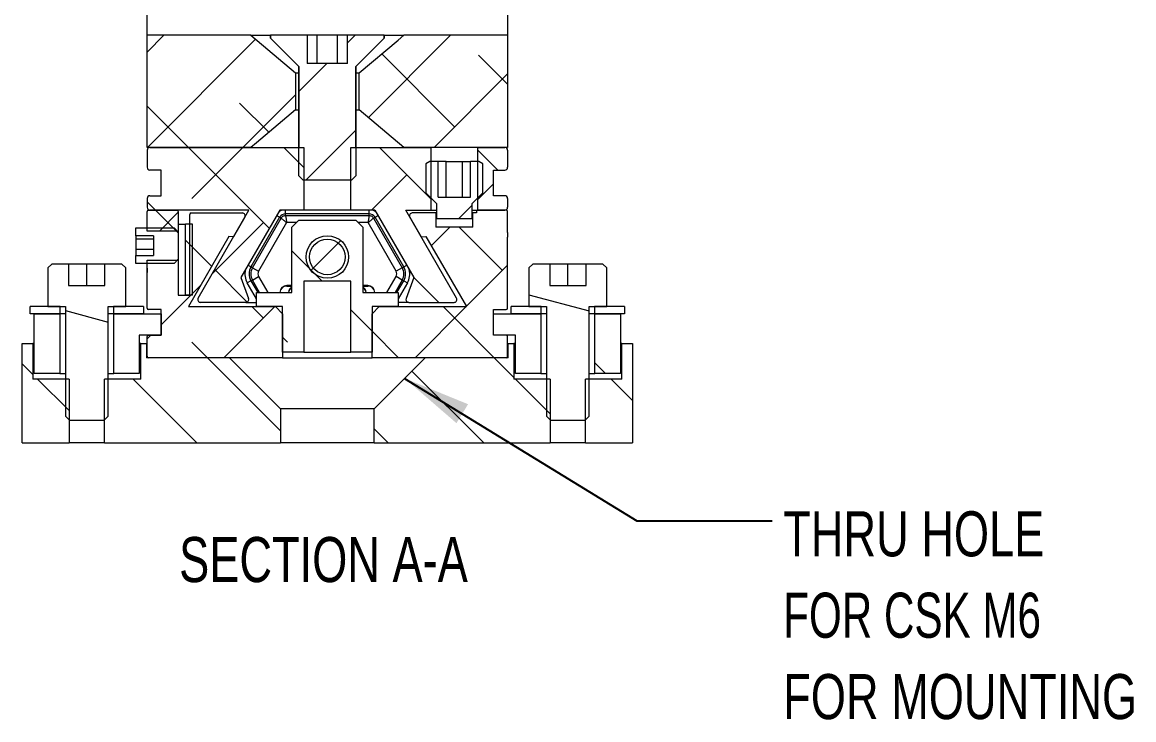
# Model space of a CAD drawing. Header units: millimetres. Extents: x 2 to 278, y 1 to 215.
# Drawn here: x 31.3 to 83.5, y 50.7 to 83.5 of the extents above; entities that cross this region are included whole.
import ezdxf

# ---------------------------------------------------------------- set-up
doc = ezdxf.new("R2010")
doc.units = ezdxf.units.MM
doc.styles.add('SLDTEXTSTYLE0', font='TXT', dxfattribs={"width": 0.75})
doc.styles.add('SLDTEXTSTYLE3', font='TXT', dxfattribs={"width": 0.7})
doc.dimstyles.new('SLDDIMSTYLE2', dxfattribs={"dimtxt": 0.18, "dimasz": 3.175, "dimexe": 0, "dimexo": 0.0625, "dimgap": 0, "dimtad": 0, "dimtih": 1, "dimtoh": 1, "dimdec": 0, "dimrnd": 1e-09, "dimzin": 0, "dimdsep": 46, "dimtxsty": 'Standard', "dimsah": 1, "dimcen": 0.09, "dimadec": 0, "dimazin": 0, "dimtfac": 3.175, "dimtdec": 0, "dimtofl": 0, "dimtmove": 0, "dimatfit": 3, "dimfxl": 1, "dimfrac": 2, "dimtolj": 1, "dimtzin": 0, "dimarcsym": 0})

# ---------------------------------------------------------------- blocks, each defined once
blk = doc.blocks.new('SW_NOTE_4')
at = {"color": 0, "linetype": 'Continuous', "lineweight": 0, "attachment_point": 1}
for s, insert, char_height, style in [('THRU HOLE', (0.521, 0.447), 2.1167, 'SLDTEXTSTYLE0'), ('FOR CSK M6', (0.521, -3.376), 2.1167, 'SLDTEXTSTYLE3'), ('FOR MOUNTING', (0.521, -7.198), 2.11667, 'SLDTEXTSTYLE0')]:
    blk.add_mtext(s, dxfattribs=dict(at, insert=insert, char_height=char_height, style=style))

msp = doc.modelspace()

# ---------------------------------------------------------------- hatches: boundary and pattern name
at = {"linetype": 'Continuous', "lineweight": 0}
h = msp.add_hatch(dxfattribs=at)
h.set_pattern_fill('ANSI38', style=0)
edge = h.paths.add_edge_path(flags=0)
edge.add_line((37.19418059, 82.8854899), (37.19418059, 77.61882324))
edge.add_line((37.19418059, 77.61882324), (42.06088584, 77.61882324))
edge.add_spline(control_points=[(42.06088584, 77.61882324), (42.14924326, 77.69296312), (42.2376007, 77.76710297), (42.32595819, 77.84124277), (42.93761488, 78.35447727), (43.54927072, 78.8677128), (44.16093986, 79.38093246)], knot_values=[0.0087090077, 0.0087090077, 0.0087090077, 0.0087090077, 0.0092280462, 0.0092280462, 0.0092280462, 0.0128211027, 0.0128211027, 0.0128211027, 0.0128211027], weights=[1, 1, 1, 1, 1, 1, 1], degree=3, periodic=0)
edge.add_line((44.16093986, 79.38093246), (44.16093986, 81.12338068))
edge.add_spline(control_points=[(44.16093986, 81.12338068), (43.46091144, 81.71073801), (42.76089951, 82.29811499), (42.06088584, 82.8854899)], knot_values=[0.0186818743, 0.0186818743, 0.0186818743, 0.0186818743, 0.0228068631, 0.0228068631, 0.0228068631, 0.0228068631], weights=[1, 1, 1, 1], degree=3, periodic=0)
edge.add_line((42.06088584, 82.8854899), (37.19418059, 82.8854899))
h = msp.add_hatch(dxfattribs=at)
h.set_pattern_fill('ANSI31', style=0)
edge = h.paths.add_edge_path(flags=0)
edge.add_line((44.52763648, 76.0854899), (46.79405804, 76.0854899))
edge.add_spline(control_points=[(46.79405804, 76.0854899), (46.86073137, 76.15215603), (46.92740409, 76.21882278), (46.99407642, 76.2854899)], knot_values=[0.0100115966, 0.0100115966, 0.0100115966, 0.0100115966, 0.0104362788, 0.0104362788, 0.0104362788, 0.0104362788], weights=[1, 1, 1, 1], degree=3, periodic=0)
edge.add_line((46.99407642, 76.2854899), (46.99407642, 81.41882324))
edge.add_spline(control_points=[(46.99407642, 81.41882324), (47.04295048, 81.46769348), (47.09182433, 81.51656393), (47.14069803, 81.56543453), (47.53629155, 81.96100296), (47.93187701, 82.35657946), (48.32746184, 82.75215657)], knot_values=[0.0182102454, 0.0182102454, 0.0182102454, 0.0182102454, 0.0185219328, 0.0185219328, 0.0185219328, 0.0210447926, 0.0210447926, 0.0210447926, 0.0210447926], weights=[1, 1, 1, 1, 1, 1, 1], degree=3, periodic=0)
edge.add_line((48.32746184, 82.75215657), (48.32746184, 82.8854899))
edge.add_line((48.32746184, 82.8854899), (46.61347521, 82.8854899))
edge.add_line((46.61347521, 82.8854899), (46.61347521, 81.55215657))
edge.add_line((46.61347521, 81.55215657), (44.70821932, 81.55215657))
edge.add_line((44.70821932, 81.55215657), (44.70821932, 82.8854899))
edge.add_line((44.70821932, 82.8854899), (42.99423268, 82.8854899))
edge.add_line((42.99423268, 82.8854899), (42.99423268, 82.75215657))
edge.add_spline(control_points=[(42.99423268, 82.75215657), (43.43869014, 82.30770779), (43.88314761, 81.863259), (44.3276181, 81.41882324)], knot_values=[0.0097491639, 0.0097491639, 0.0097491639, 0.0097491639, 0.0125776463, 0.0125776463, 0.0125776463, 0.0125776463], weights=[1, 1, 1, 1], degree=3, periodic=0)
edge.add_line((44.3276181, 81.41882324), (44.3276181, 76.2854899))
edge.add_spline(control_points=[(44.3276181, 76.2854899), (44.39429043, 76.21882278), (44.46096315, 76.15215603), (44.52763648, 76.0854899)], knot_values=[0.0048070977, 0.0048070977, 0.0048070977, 0.0048070977, 0.0052313812, 0.0052313812, 0.0052313812, 0.0052313812], weights=[1, 1, 1, 1], degree=3, periodic=0)
h = msp.add_hatch(dxfattribs=at)
h.set_pattern_fill('ANSI38', style=0)
edge = h.paths.add_edge_path(flags=0)
edge.add_line((54.12751393, 77.61882324), (54.12751393, 82.8854899))
edge.add_line((54.12751393, 82.8854899), (49.26080868, 82.8854899))
edge.add_spline(control_points=[(49.26080868, 82.8854899), (49.17245126, 82.81135002), (49.08409382, 82.73721017), (48.99573633, 82.66307037), (48.38407964, 82.14983587), (47.77242381, 81.63660035), (47.16075467, 81.12338068)], knot_values=[0.0087090077, 0.0087090077, 0.0087090077, 0.0087090077, 0.0092280462, 0.0092280462, 0.0092280462, 0.0128211027, 0.0128211027, 0.0128211027, 0.0128211027], weights=[1, 1, 1, 1, 1, 1, 1], degree=3, periodic=0)
edge.add_line((47.16075467, 81.12338068), (47.16075467, 79.38093246))
edge.add_spline(control_points=[(47.16075467, 79.38093246), (47.86078309, 78.79357513), (48.56079502, 78.20619815), (49.26080868, 77.61882324)], knot_values=[0.0186818743, 0.0186818743, 0.0186818743, 0.0186818743, 0.0228068631, 0.0228068631, 0.0228068631, 0.0228068631], weights=[1, 1, 1, 1], degree=3, periodic=0)
edge.add_line((49.26080868, 77.61882324), (54.12751393, 77.61882324))
h = msp.add_hatch(dxfattribs=at)
h.set_pattern_fill('ANSI38', angle=90, style=0)
edge = h.paths.add_edge_path(flags=0)
edge.add_line((37.19418059, 75.21882324), (37.19418059, 74.80689684))
edge.add_arc((37.32751393, 74.80689684), 0.13333333, 180, 270)
edge.add_line((37.32751393, 74.6735635), (41.97908077, 74.6735635))
edge.add_line((41.97908077, 74.6735635), (39.59269966, 70.54023017))
edge.add_arc((39.70816971, 70.4735635), 0.13333333, 150, 270)
edge.add_line((39.70816971, 70.34023017), (41.83656741, 70.34023017))
edge.add_arc((41.83656741, 70.4735635), 0.13333333, 270, 380.148668888)
edge.add_line((41.96174101, 70.51949114), (41.59808181, 71.5106271))
edge.add_line((41.59808181, 71.5106271), (43.42420399, 74.6735635))
edge.add_line((43.42420399, 74.6735635), (44.56097353, 74.6735635))
edge.add_line((44.56097353, 74.6735635), (44.56097353, 77.61882324))
edge.add_line((44.56097353, 77.61882324), (37.32751393, 77.61882324))
edge.add_arc((37.32751393, 77.4854899), 0.13333333, 90, 180)
edge.add_line((37.19418059, 77.4854899), (37.19418059, 76.6854899))
edge.add_arc((37.32751393, 76.6854899), 0.13333333, 180, 270)
edge.add_line((37.32751393, 76.55215657), (37.86084726, 76.55215657))
edge.add_line((37.86084726, 76.55215657), (37.86084726, 75.35215657))
edge.add_line((37.86084726, 75.35215657), (37.32751393, 75.35215657))
edge.add_arc((37.32751393, 75.21882324), 0.13333333, 90, 180)
h = msp.add_hatch(dxfattribs=at)
h.set_pattern_fill('ANSI38', angle=90, style=0)
edge = h.paths.add_edge_path(flags=0)
edge.add_line((49.72361271, 71.5106271), (49.35995351, 70.51949114))
edge.add_arc((49.48512711, 70.4735635), 0.13333333, 159.851331112, 270)
edge.add_line((49.48512711, 70.34023017), (51.61352481, 70.34023017))
edge.add_arc((51.61352481, 70.4735635), 0.13333333, 270, 390)
edge.add_line((51.72899486, 70.54023017), (49.34261375, 74.6735635))
edge.add_line((49.34261375, 74.6735635), (50.5276402, 74.6735635))
edge.add_line((50.5276402, 74.6735635), (50.5276402, 77.61882324))
edge.add_line((50.5276402, 77.61882324), (46.76072099, 77.61882324))
edge.add_line((46.76072099, 77.61882324), (46.76072099, 74.6735635))
edge.add_line((46.76072099, 74.6735635), (47.89749053, 74.6735635))
edge.add_line((47.89749053, 74.6735635), (49.72361271, 71.5106271))
h = msp.add_hatch(dxfattribs=at)
h.set_pattern_fill('ANSI38', angle=90, style=0)
edge = h.paths.add_edge_path(flags=0)
edge.add_line((53.99418059, 75.35215657), (53.46084726, 75.35215657))
edge.add_line((53.46084726, 75.35215657), (53.46084726, 76.55215657))
edge.add_line((53.46084726, 76.55215657), (53.99418059, 76.55215657))
edge.add_arc((53.99418059, 76.6854899), 0.13333333, 270, 360)
edge.add_line((54.12751393, 76.6854899), (54.12751393, 77.4854899))
edge.add_arc((53.99418059, 77.4854899), 0.13333333, 0, 90)
edge.add_line((53.99418059, 77.61882324), (52.72738766, 77.61882324))
edge.add_line((52.72738766, 77.61882324), (52.72738766, 74.6735635))
edge.add_line((52.72738766, 74.6735635), (53.99418059, 74.6735635))
edge.add_arc((53.99418059, 74.80689684), 0.13333333, 270, 360)
edge.add_line((54.12751393, 74.80689684), (54.12751393, 75.21882324))
edge.add_arc((53.99418059, 75.21882324), 0.13333333, 360, 450)
h = msp.add_hatch(dxfattribs=at)
h.set_pattern_fill('ANSI31', style=0)
edge = h.paths.add_edge_path(flags=0)
edge.add_line((50.79434728, 74.9854899), (50.79434728, 74.2854899))
edge.add_line((50.79434728, 74.2854899), (52.46068058, 74.2854899))
edge.add_line((52.46068058, 74.2854899), (52.46068058, 74.9854899))
edge.add_spline(control_points=[(52.46068058, 74.9854899), (52.62737433, 75.15215032), (52.79405949, 75.31881933), (52.96074309, 75.4854899)], knot_values=[0.0080211705, 0.0080211705, 0.0080211705, 0.0080211705, 0.0090829469, 0.0090829469, 0.0090829469, 0.0090829469], weights=[1, 1, 1, 1], degree=3, periodic=0)
edge.add_line((52.96074309, 75.4854899), (52.96074309, 76.84643732))
edge.add_spline(control_points=[(52.96074309, 76.84643732), (52.89970071, 76.8816774), (52.83865818, 76.9169172), (52.77761539, 76.95215657)], knot_values=[0.002773845, 0.002773845, 0.002773845, 0.002773845, 0.0030910243, 0.0030910243, 0.0030910243, 0.0030910243], weights=[1, 1, 1, 1], degree=3, periodic=0)
edge.add_line((52.77761539, 76.95215657), (52.38769178, 76.95215657))
edge.add_line((52.38769178, 76.95215657), (52.38769178, 75.2854899))
edge.add_line((52.38769178, 75.2854899), (50.86733607, 75.2854899))
edge.add_line((50.86733607, 75.2854899), (50.86733607, 76.95215657))
edge.add_line((50.86733607, 76.95215657), (50.47741246, 76.95215657))
edge.add_spline(control_points=[(50.47741246, 76.95215657), (50.41636968, 76.9169172), (50.35532714, 76.8816774), (50.29428476, 76.84643732)], knot_values=[0.0070868745, 0.0070868745, 0.0070868745, 0.0070868745, 0.0074077979, 0.0074077979, 0.0074077979, 0.0074077979], weights=[1, 1, 1, 1], degree=3, periodic=0)
edge.add_line((50.29428476, 76.84643732), (50.29428476, 75.4854899))
edge.add_spline(control_points=[(50.29428476, 75.4854899), (50.46096836, 75.31881933), (50.62765352, 75.15215032), (50.79434728, 74.9854899)], knot_values=[0.0034536029, 0.0034536029, 0.0034536029, 0.0034536029, 0.0045143294, 0.0045143294, 0.0045143294, 0.0045143294], weights=[1, 1, 1, 1], degree=3, periodic=0)
h = msp.add_hatch(dxfattribs=at)
h.set_pattern_fill('ANSI38', style=0)
edge = h.paths.add_edge_path(flags=0)
edge.add_line((38.59418059, 74.6735635), (37.26084726, 74.6735635))
edge.add_arc((37.26084726, 74.60689684), 0.06666667, 90, 180)
edge.add_line((37.19418059, 74.60689684), (37.19418059, 73.69023017))
edge.add_line((37.19418059, 73.69023017), (38.66084726, 73.69023017))
edge.add_line((38.66084726, 73.69023017), (38.66084726, 74.60689684))
edge.add_arc((38.59418059, 74.60689684), 0.06666667, 0, 90)
h = msp.add_hatch(dxfattribs=at)
h.set_pattern_fill('ANSI38', style=0)
edge = h.paths.add_edge_path(flags=0)
edge.add_line((53.46084726, 68.80689684), (53.46084726, 70.00689684))
edge.add_line((53.46084726, 70.00689684), (54.06084726, 70.00689684))
edge.add_arc((54.06084726, 70.0735635), 0.06666667, 270, 360)
edge.add_line((54.12751393, 70.0735635), (54.12751393, 73.40347803))
edge.add_line((54.12751393, 73.40347803), (54.12084726, 73.40347803))
edge.add_line((54.12084726, 73.40347803), (54.12084726, 73.62570026))
edge.add_line((54.12084726, 73.62570026), (54.12751393, 73.62570026))
edge.add_line((54.12751393, 73.62570026), (54.12751393, 74.60689684))
edge.add_arc((54.06084726, 74.60689684), 0.06666667, 0, 90)
edge.add_line((54.06084726, 74.6735635), (52.72751393, 74.6735635))
edge.add_arc((52.72751393, 74.60689684), 0.06666667, 90, 180)
edge.add_line((52.66084726, 74.60689684), (52.66084726, 74.54023017))
edge.add_line((52.66084726, 74.54023017), (52.49418059, 74.54023017))
edge.add_line((52.49418059, 74.54023017), (52.49418059, 73.8735635))
edge.add_line((52.49418059, 73.8735635), (50.76084726, 73.8735635))
edge.add_line((50.76084726, 73.8735635), (50.76084726, 74.54023017))
edge.add_line((50.76084726, 74.54023017), (49.65053389, 74.54023017))
edge.add_arc((49.65053389, 74.40689684), 0.13333333, 90, 210)
edge.add_line((49.53506384, 74.34023017), (50.06434115, 73.42349497))
edge.add_line((50.06434115, 73.42349497), (50.29259115, 73.42815438))
edge.add_line((50.29259115, 73.42815438), (52.19087508, 70.14023017))
edge.add_line((52.19087508, 70.14023017), (48.09418059, 70.14023017))
edge.add_line((48.09418059, 70.14023017), (47.76084726, 69.80689684))
edge.add_line((47.76084726, 69.80689684), (47.76084726, 67.74023017))
edge.add_line((47.76084726, 67.74023017), (54.06084726, 67.74023017))
edge.add_arc((54.06084726, 67.80689684), 0.06666667, 270, 360)
edge.add_line((54.12751393, 67.80689684), (54.12751393, 68.74023017))
edge.add_arc((54.06084726, 68.74023017), 0.06666667, 0, 90)
edge.add_line((54.06084726, 68.80689684), (53.46084726, 68.80689684))
h = msp.add_hatch(dxfattribs=at)
h.set_pattern_fill('ANSI38', style=0)
edge = h.paths.add_edge_path(flags=0)
edge.add_line((37.20084726, 71.95540058), (37.20084726, 71.74389402))
edge.add_line((37.20084726, 71.74389402), (37.19418059, 71.74389402))
edge.add_line((37.19418059, 71.74389402), (37.19418059, 70.0735635))
edge.add_arc((37.26084726, 70.0735635), 0.06666667, 180, 270)
edge.add_line((37.26084726, 70.00689684), (37.86084726, 70.00689684))
edge.add_line((37.86084726, 70.00689684), (37.86084726, 68.80689684))
edge.add_line((37.86084726, 68.80689684), (37.26084726, 68.80689684))
edge.add_arc((37.26084726, 68.74023017), 0.06666667, 90, 180)
edge.add_line((37.19418059, 68.74023017), (37.19418059, 67.80689684))
edge.add_arc((37.26084726, 67.80689684), 0.06666667, 180, 270)
edge.add_line((37.26084726, 67.74023017), (43.56084726, 67.74023017))
edge.add_line((43.56084726, 67.74023017), (43.56084726, 69.80689684))
edge.add_line((43.56084726, 69.80689684), (43.22751393, 70.14023017))
edge.add_line((43.22751393, 70.14023017), (39.13081945, 70.14023017))
edge.add_line((39.13081945, 70.14023017), (41.02910337, 73.42815438))
edge.add_line((41.02910337, 73.42815438), (41.25735337, 73.42349497))
edge.add_line((41.25735337, 73.42349497), (41.78663068, 74.34023017))
edge.add_arc((41.67116063, 74.40689684), 0.13333333, 330, 450)
edge.add_line((41.67116063, 74.54023017), (39.26084726, 74.54023017))
edge.add_arc((39.26084726, 74.4735635), 0.06666667, 90, 180)
edge.add_line((39.19418059, 74.4735635), (39.19418059, 70.6735635))
edge.add_line((39.19418059, 70.6735635), (38.66084726, 70.6735635))
edge.add_line((38.66084726, 70.6735635), (38.66084726, 72.3235635))
edge.add_line((38.66084726, 72.3235635), (37.19418059, 72.3235635))
edge.add_line((37.19418059, 72.3235635), (37.19418059, 71.95540058))
edge.add_line((37.19418059, 71.95540058), (37.20084726, 71.95540058))
h = msp.add_hatch(dxfattribs=at)
h.set_pattern_fill('ANSI33', angle=90, style=0)
h.paths.add_polyline_path([(46.76084726, 71.34023017), (46.76084726, 68.00689684), (47.76084726, 68.00689684), (47.76084726, 70.14023017), (48.99418059, 70.14023017), (48.99418059, 70.80689684), (47.32751393, 70.80689684), (47.32751393, 73.8735635), (46.99418059, 74.20689684), (44.32751393, 74.20689684), (43.99418059, 73.8735635), (43.99418059, 70.80689684), (42.32751393, 70.80689684), (42.32751393, 70.14023017), (43.56084726, 70.14023017), (43.56084726, 68.00689684), (44.56084726, 68.00689684), (44.56084726, 71.34023017)], flags=0)
edge = h.paths.add_edge_path(flags=0)
edge.add_arc((45.66084726, 72.4735635), 0.83333333, 0, 360)
h = msp.add_hatch(dxfattribs=at)
h.set_pattern_fill('ANSI32', angle=90, style=0)
h.paths.add_polyline_path([(38.66084726, 72.3735635), (38.66084726, 73.64023017), (38.46084726, 73.84023017), (36.66084726, 73.84023017), (36.66084726, 73.46493846), (37.49418059, 73.46493846), (37.49418059, 72.54885521), (36.66084726, 72.54885521), (36.66084726, 72.1735635), (38.46084726, 72.1735635)], flags=0)
h = msp.add_hatch(dxfattribs=at)
h.set_pattern_fill('ANSI31', angle=90, style=0)
h.paths.add_polyline_path([(39.32614124, 70.6735635), (39.32614124, 74.00689684), (38.9928079, 74.00689684), (38.9928079, 70.6735635)], flags=0)
h = msp.add_hatch(dxfattribs=at)
h.set_pattern_fill('ANSI32', style=0)
edge = h.paths.add_edge_path(flags=0)
edge.add_arc((45.66084726, 72.4735635), 1, 0, 360)
h = msp.add_hatch(dxfattribs=at)
h.set_pattern_fill('ANSI31', scale=2, angle=120, style=0)
h.paths.add_polyline_path([(33.36084726, 64.99389684), (33.54784726, 64.80689684), (35.17384726, 64.80689684), (35.36084726, 64.99389684), (35.36084726, 70.14023017), (36.19418059, 70.14023017), (36.19418059, 71.95689684), (36.01084726, 72.14023017), (35.21418059, 72.14023017), (35.21418059, 71.14023017), (33.50751393, 71.14023017), (33.50751393, 72.14023017), (32.71084726, 72.14023017), (32.52751393, 71.95689684), (32.52751393, 70.14023017), (33.36084726, 70.14023017)], flags=0)
h = msp.add_hatch(dxfattribs=at)
h.set_pattern_fill('ANSI31', scale=2, angle=120, style=0)
h.paths.add_polyline_path([(55.96084726, 64.99389684), (56.14784726, 64.80689684), (57.77384726, 64.80689684), (57.96084726, 64.99389684), (57.96084726, 70.14023017), (58.79418059, 70.14023017), (58.79418059, 71.95689684), (58.61084726, 72.14023017), (57.81418059, 72.14023017), (57.81418059, 71.14023017), (56.10751393, 71.14023017), (56.10751393, 72.14023017), (55.31084726, 72.14023017), (55.12751393, 71.95689684), (55.12751393, 70.14023017), (55.96084726, 70.14023017)], flags=0)
h = msp.add_hatch(dxfattribs=at)
h.set_pattern_fill('ANSI31', style=0)
h.paths.add_polyline_path([(31.69418059, 70.14023017), (31.69418059, 69.80689684), (33.11084726, 69.80689684), (33.11084726, 70.14023017)], flags=0)
h = msp.add_hatch(dxfattribs=at)
h.set_pattern_fill('ANSI31', style=0)
h.paths.add_polyline_path([(37.02751393, 69.80689684), (37.02751393, 70.14023017), (35.61084726, 70.14023017), (35.61084726, 69.80689684)], flags=0)
h = msp.add_hatch(dxfattribs=at)
h.set_pattern_fill('ANSI31', style=0)
h.paths.add_polyline_path([(54.29418059, 70.14023017), (54.29418059, 69.80689684), (55.71084726, 69.80689684), (55.71084726, 70.14023017)], flags=0)
h = msp.add_hatch(dxfattribs=at)
h.set_pattern_fill('ANSI31', style=0)
h.paths.add_polyline_path([(59.62751393, 69.80689684), (59.62751393, 70.14023017), (58.21084726, 70.14023017), (58.21084726, 69.80689684)], flags=0)
h = msp.add_hatch(dxfattribs=at)
h.set_pattern_fill('ANSI32', angle=90, style=0)
h.paths.add_polyline_path([(31.89418059, 67.00689684), (33.09418059, 67.00689684), (33.09418059, 69.80689684), (31.89418059, 69.80689684), (31.89418059, 68.80689684)], flags=0)
h = msp.add_hatch(dxfattribs=at)
h.set_pattern_fill('ANSI32', angle=90, style=0)
h.paths.add_polyline_path([(35.62751393, 67.00689684), (36.82751393, 67.00689684), (36.82751393, 68.80689684), (37.86084726, 68.80689684), (37.86084726, 69.80689684), (35.62751393, 69.80689684)], flags=0)
h = msp.add_hatch(dxfattribs=at)
h.set_pattern_fill('ANSI32', angle=90, style=0)
h.paths.add_polyline_path([(54.49418059, 67.00689684), (55.69418059, 67.00689684), (55.69418059, 69.80689684), (53.46084726, 69.80689684), (53.46084726, 68.80689684), (54.49418059, 68.80689684)], flags=0)
h = msp.add_hatch(dxfattribs=at)
h.set_pattern_fill('ANSI32', angle=90, style=0)
h.paths.add_polyline_path([(58.22751393, 67.00689684), (59.42751393, 67.00689684), (59.42751393, 68.80689684), (59.42751393, 69.80689684), (58.22751393, 69.80689684)], flags=0)
h = msp.add_hatch(dxfattribs=at)
h.set_pattern_fill('ANSI31', angle=90, style=0)
h.paths.add_polyline_path([(31.82751393, 68.40689684), (31.32751393, 68.40689684), (31.32751393, 63.74023017), (33.52751393, 63.74023017), (33.52751393, 66.74023017), (31.82751393, 66.74023017)], flags=0)
h = msp.add_hatch(dxfattribs=at)
h.set_pattern_fill('ANSI31', angle=90, style=0)
h.paths.add_polyline_path([(37.16084726, 68.40689684), (36.89418059, 68.40689684), (36.89418059, 66.74023017), (35.19418059, 66.74023017), (35.19418059, 63.74023017), (43.46084726, 63.74023017), (43.46084726, 65.34023017), (41.06084726, 67.74023017), (37.16084726, 67.74023017)], flags=0)
h = msp.add_hatch(dxfattribs=at)
h.set_pattern_fill('ANSI31', angle=90, style=0)
h.paths.add_polyline_path([(54.42751393, 68.40689684), (54.16084726, 68.40689684), (54.16084726, 67.74023017), (50.26084726, 67.74023017), (47.86084726, 65.34023017), (47.86084726, 63.74023017), (56.12751393, 63.74023017), (56.12751393, 66.74023017), (54.42751393, 66.74023017)], flags=0)
h = msp.add_hatch(dxfattribs=at)
h.set_pattern_fill('ANSI31', angle=90, style=0)
h.paths.add_polyline_path([(59.99418059, 63.74023017), (59.99418059, 68.40689684), (59.49418059, 68.40689684), (59.49418059, 66.74023017), (57.79418059, 66.74023017), (57.79418059, 63.74023017)], flags=0)

# ---------------------------------------------------------------- linework, layer by layer
at = {"color": 7, "linetype": 'Continuous', "lineweight": 0}
for p, q in [((37.19418059, 82.8854899), (37.19418059, 100.81882324)), ((54.12751393, 100.81882324), (54.12751393, 82.8854899)), ((42.06088584, 82.8854899), (37.19418059, 82.8854899)), ((37.19418059, 77.61882324), (37.19418059, 82.8854899)), ((42.06088584, 82.8854899), (44.16093986, 81.12338068)), ((42.06088584, 82.8854899), (42.99423268, 82.8854899)), ((42.99418059, 82.8854899), (42.99418059, 82.75215657)), ((42.99418059, 82.8854899), (42.99423268, 82.8854899)), ((42.99418059, 82.75215657), (44.32751393, 81.41882324)), ((42.99418059, 82.75215657), (42.99423268, 82.75215657)), ((42.99423268, 82.75215657), (42.99423268, 82.8854899)), ((44.70821932, 82.8854899), (42.99423268, 82.8854899)), ((42.99423268, 82.75215657), (44.3276181, 81.41882324)), ((44.70821932, 82.8854899), (44.70821932, 81.55215657)), ((45.17972204, 82.8854899), (44.70821932, 82.8854899)), ((45.17972204, 81.55215657), (45.17972204, 82.8854899)), ((46.14197249, 82.8854899), (45.17972204, 82.8854899)), ((46.14197249, 81.55215657), (46.14197249, 82.8854899)), ((46.61347521, 82.8854899), (46.14197249, 82.8854899)), ((46.61347521, 81.55215657), (46.61347521, 82.8854899)), ((48.32746184, 82.8854899), (46.61347521, 82.8854899)), ((46.99418059, 81.41882324), (48.32751393, 82.75215657)), ((48.32746184, 82.8854899), (48.32746184, 82.75215657)), ((48.32746184, 82.8854899), (48.32751393, 82.8854899)), ((48.32746184, 82.75215657), (48.32751393, 82.75215657)), ((48.32751393, 82.75215657), (48.32751393, 82.8854899)), ((48.32751393, 82.8854899), (49.26080868, 82.8854899)), ((54.12751393, 82.8854899), (49.26080868, 82.8854899)), ((54.12751393, 82.8854899), (54.12751393, 77.61882324)), ((46.61347521, 81.55215657), (44.70821932, 81.55215657)), ((44.16093986, 81.12338068), (44.16093986, 79.38093246)), ((44.16093986, 81.12338068), (44.32751393, 81.12338068)), ((44.32751393, 81.41882324), (44.32751393, 77.61882324)), ((44.3276181, 81.41882324), (44.32751393, 81.41882324)), ((44.3276181, 76.2854899), (44.3276181, 81.41882324)), ((46.99407642, 81.41882324), (46.99407642, 76.2854899)), ((46.99418059, 81.41882324), (46.99407642, 81.41882324)), ((46.99418059, 77.61882324), (46.99418059, 81.41882324)), ((46.99418059, 81.12338068), (47.16075467, 81.12338068)), ((47.16075467, 79.38093246), (47.16075467, 81.12338068)), ((44.16093986, 79.38093246), (44.32751393, 79.38093246)), ((46.99418059, 79.38093246), (47.16075467, 79.38093246)), ((49.26080868, 77.61882324), (47.16075467, 79.38093246)), ((42.06088584, 77.61882324), (37.19418059, 77.61882324)), ((37.19418059, 77.4854899), (37.19418059, 76.6854899)), ((37.32751393, 77.61882324), (44.56097353, 77.61882324)), ((44.56097353, 77.61882324), (44.56097353, 74.6735635)), ((46.76072099, 74.6735635), (46.76072099, 77.61882324)), ((46.76072099, 77.61882324), (50.5276402, 77.61882324)), ((54.12751393, 77.61882324), (49.26080868, 77.61882324)), ((50.5276402, 77.61882324), (50.5276402, 74.6735635)), ((52.72738766, 74.6735635), (52.72738766, 77.61882324)), ((52.72738766, 77.61882324), (53.99418059, 77.61882324)), ((54.12751393, 77.4854899), (54.12751393, 76.6854899)), ((50.29418059, 76.84643732), (50.29428476, 76.84643732)), ((50.47741246, 76.95215657), (50.29428476, 76.84643732)), ((50.29428476, 76.84643732), (50.29428476, 75.4854899)), ((50.47729171, 76.95215657), (50.47741246, 76.95215657)), ((50.86733607, 76.95215657), (50.47741246, 76.95215657)), ((50.86733607, 75.2854899), (50.86733607, 76.95215657)), ((51.24261375, 76.95215657), (50.86733607, 76.95215657)), ((51.24261375, 75.2854899), (51.24261375, 76.95215657)), ((51.24261375, 76.95215657), (52.01241411, 76.95215657)), ((52.01241411, 75.2854899), (52.01241411, 76.95215657)), ((52.01241411, 76.95215657), (52.38769178, 76.95215657)), ((52.38769178, 75.2854899), (52.38769178, 76.95215657)), ((52.77761539, 76.95215657), (52.38769178, 76.95215657)), ((52.96074309, 76.84643732), (52.77761539, 76.95215657)), ((52.77761539, 76.95215657), (52.77773615, 76.95215657)), ((52.96074309, 75.4854899), (52.96074309, 76.84643732)), ((52.96074309, 76.84643732), (52.96084726, 76.84643732)), ((37.86084726, 76.55215657), (37.32751393, 76.55215657)), ((37.86084726, 75.35215657), (37.86084726, 76.55215657)), ((44.32751393, 76.2854899), (44.3276181, 76.2854899)), ((44.3276181, 76.2854899), (44.52763648, 76.0854899)), ((46.79405804, 76.0854899), (46.99407642, 76.2854899)), ((46.99407642, 76.2854899), (46.99418059, 76.2854899)), ((53.46084726, 76.55215657), (53.99418059, 76.55215657)), ((53.46084726, 75.35215657), (53.46084726, 76.55215657)), ((44.52763648, 76.0854899), (44.52751393, 76.0854899)), ((46.79405804, 76.0854899), (44.52763648, 76.0854899)), ((46.79418059, 76.0854899), (46.79405804, 76.0854899)), ((37.19418059, 75.21882324), (37.19418059, 74.80689684)), ((37.32751393, 75.35215657), (37.86084726, 75.35215657)), ((50.29418059, 75.4854899), (50.29428476, 75.4854899)), ((50.29428476, 75.4854899), (50.79434728, 74.9854899)), ((50.5276402, 75.2520303), (50.79418059, 74.9854899)), ((50.86733607, 75.2854899), (52.38769178, 75.2854899)), ((52.46068058, 74.9854899), (52.96074309, 75.4854899)), ((52.46084726, 74.9854899), (52.72738766, 75.2520303)), ((52.96074309, 75.4854899), (52.96084726, 75.4854899)), ((53.99418059, 75.35215657), (53.46084726, 75.35215657)), ((54.12751393, 75.21882324), (54.12751393, 74.80689684)), ((37.26084726, 74.6735635), (38.59418059, 74.6735635)), ((41.97908077, 74.6735635), (37.32751393, 74.6735635)), ((39.59269966, 70.54023017), (41.97908077, 74.6735635)), ((43.42420399, 74.6735635), (41.59808181, 71.5106271)), ((44.56097353, 74.6735635), (43.42420399, 74.6735635)), ((46.76072099, 74.6735635), (44.56097353, 74.6735635)), ((47.89749053, 74.6735635), (46.76072099, 74.6735635)), ((47.89749053, 74.6735635), (49.72361271, 71.5106271)), ((49.34261375, 74.6735635), (50.5276402, 74.6735635)), ((51.72899486, 70.54023017), (49.34261375, 74.6735635)), ((50.5276402, 74.6735635), (50.79418059, 74.6735635)), ((50.79418059, 74.9854899), (50.79418059, 74.2854899)), ((50.79418059, 74.9854899), (50.79434728, 74.9854899)), ((50.79434728, 74.9854899), (50.79434728, 74.2854899)), ((52.46068058, 74.2854899), (52.46068058, 74.9854899)), ((52.46068058, 74.9854899), (52.46084726, 74.9854899)), ((52.46084726, 74.2854899), (52.46084726, 74.9854899)), ((52.46084726, 74.6735635), (52.72738766, 74.6735635)), ((52.72738766, 74.6735635), (53.99418059, 74.6735635)), ((54.06084726, 74.6735635), (52.72751393, 74.6735635)), ((37.19418059, 73.69023017), (37.19418059, 74.60689684)), ((38.66084726, 74.60689684), (38.66084726, 73.69023017)), ((39.19418059, 70.6735635), (39.19418059, 74.4735635)), ((39.26084726, 74.54023017), (41.67116063, 74.54023017)), ((41.78663068, 74.34023017), (41.25735337, 73.42349497)), ((43.41778344, 74.33526367), (42.07448181, 72.00859701)), ((42.14231548, 71.96943322), (43.48561711, 74.29609989)), ((43.48561711, 74.29609989), (43.41778344, 74.33526367)), ((43.69785635, 74.41863627), (43.69785635, 74.49696384)), ((47.62383818, 74.49696384), (43.69785635, 74.49696384)), ((43.69785635, 74.41863627), (47.62383818, 74.41863627)), ((44.32751393, 74.20689684), (43.99418059, 73.8735635)), ((44.32751393, 74.20689684), (46.99418059, 74.20689684)), ((47.32751393, 73.8735635), (46.99418059, 74.20689684)), ((47.62383818, 74.41863627), (47.62383818, 74.49696384)), ((47.83607742, 74.29609989), (47.90391109, 74.33526367)), ((47.83607742, 74.29609989), (49.17937904, 71.96943322)), ((49.24721271, 72.00859701), (47.90391109, 74.33526367)), ((49.53506384, 74.34023017), (50.06434115, 73.42349497)), ((50.76084726, 74.54023017), (49.65053389, 74.54023017)), ((50.76084726, 74.54023017), (50.76084726, 73.8735635)), ((50.79418059, 74.54023017), (50.76084726, 74.54023017)), ((50.79418059, 74.2854899), (50.79434728, 74.2854899)), ((50.79434728, 74.2854899), (52.46068058, 74.2854899)), ((52.46068058, 74.2854899), (52.46084726, 74.2854899)), ((52.49418059, 74.54023017), (52.46084726, 74.54023017)), ((52.49418059, 73.8735635), (52.49418059, 74.54023017)), ((52.66084726, 74.54023017), (52.49418059, 74.54023017)), ((52.66084726, 74.60689684), (52.66084726, 74.54023017)), ((54.12751393, 73.62570026), (54.12751393, 74.60689684)), ((36.66084726, 73.84023017), (38.46084726, 73.84023017)), ((36.66084726, 73.46493846), (36.66084726, 73.84023017)), ((38.66084726, 73.69023017), (37.19418059, 73.69023017)), ((38.46084726, 73.84023017), (38.66084726, 73.64023017)), ((38.66084726, 74.00689684), (38.9928079, 74.00689684)), ((38.66084726, 73.69023017), (38.66084726, 73.64023017)), ((38.66084726, 73.64023017), (38.66084726, 72.3735635)), ((38.9928079, 70.6735635), (38.9928079, 74.00689684)), ((39.32614124, 74.00689684), (38.9928079, 74.00689684)), ((39.32614124, 70.6735635), (39.32614124, 74.00689684)), ((43.74854986, 74.08575976), (42.430595, 71.80299496)), ((43.99418059, 70.80689684), (43.99418059, 73.8735635)), ((47.32751393, 73.8735635), (47.32751393, 70.80689684)), ((48.89109953, 71.80299496), (47.57314466, 74.08575976)), ((52.49418059, 73.8735635), (50.76084726, 73.8735635)), ((37.49418059, 73.46493846), (36.66084726, 73.46493846)), ((36.66084726, 73.46493846), (36.66084726, 73.30482351)), ((37.49418059, 73.30482351), (36.66084726, 73.30482351)), ((36.66084726, 73.30482351), (36.66084726, 72.82024002)), ((37.49418059, 73.46493846), (37.49418059, 72.54885521)), ((41.02910337, 73.42815438), (39.13081945, 70.14023017)), ((41.25735337, 73.42349497), (41.02910337, 73.42815438)), ((50.06434115, 73.42349497), (50.29259115, 73.42815438)), ((50.29259115, 73.42815438), (52.19087508, 70.14023017)), ((54.12084726, 73.62570026), (54.12751393, 73.62570026)), ((54.12084726, 73.62570026), (54.12084726, 73.40347803)), ((54.12751393, 73.40347803), (54.12084726, 73.40347803)), ((54.12751393, 73.62570026), (54.12751393, 73.40347803)), ((54.12751393, 70.0735635), (54.12751393, 73.40347803)), ((37.49418059, 72.82024002), (36.66084726, 72.82024002)), ((36.66084726, 72.82024002), (36.66084726, 72.54885521)), ((32.71084726, 72.14023017), (32.52751393, 71.95689684)), ((33.50751393, 72.14023017), (32.71084726, 72.14023017)), ((33.50751393, 72.14023017), (33.50751393, 71.14023017)), ((34.36084726, 72.14023017), (33.50751393, 72.14023017)), ((34.36084726, 71.14023017), (34.36084726, 72.14023017)), ((35.21418059, 72.14023017), (34.36084726, 72.14023017)), ((35.21418059, 71.14023017), (35.21418059, 72.14023017)), ((36.01084726, 72.14023017), (35.21418059, 72.14023017)), ((36.19418059, 71.95689684), (36.01084726, 72.14023017)), ((36.66084726, 72.54885521), (37.49418059, 72.54885521)), ((36.66084726, 72.1735635), (36.66084726, 72.54885521)), ((38.46084726, 72.1735635), (36.66084726, 72.1735635)), ((37.19418059, 71.95540058), (37.19418059, 72.3235635)), ((37.19418059, 72.3235635), (38.66084726, 72.3235635)), ((38.66084726, 72.3735635), (38.46084726, 72.1735635)), ((38.66084726, 72.3735635), (38.66084726, 72.3235635)), ((38.66084726, 72.3235635), (38.66084726, 70.6735635)), ((55.31084726, 72.14023017), (55.12751393, 71.95689684)), ((56.10751393, 72.14023017), (55.31084726, 72.14023017)), ((56.10751393, 72.14023017), (56.10751393, 71.14023017)), ((56.96084726, 72.14023017), (56.10751393, 72.14023017)), ((56.96084726, 71.14023017), (56.96084726, 72.14023017)), ((57.81418059, 72.14023017), (56.96084726, 72.14023017)), ((57.81418059, 71.14023017), (57.81418059, 72.14023017)), ((58.61084726, 72.14023017), (57.81418059, 72.14023017)), ((58.79418059, 71.95689684), (58.61084726, 72.14023017)), ((32.52751393, 71.95689684), (32.52751393, 70.14023017)), ((36.19418059, 70.14023017), (36.19418059, 71.95689684)), ((37.20084726, 71.95540058), (37.19418059, 71.95540058)), ((37.19418059, 71.95540058), (37.19418059, 71.93289052)), ((37.20084726, 71.93289052), (37.19418059, 71.93289052)), ((37.19418059, 71.93289052), (37.19418059, 71.74389402)), ((37.19418059, 70.0735635), (37.19418059, 71.74389402)), ((37.19418059, 71.74389402), (37.20084726, 71.74389402)), ((37.20084726, 71.74389402), (37.20084726, 71.95540058)), ((42.14231548, 71.96943322), (42.07448181, 72.00859701)), ((42.14231548, 71.96943322), (42.430595, 71.80299496)), ((42.14231548, 71.39102712), (42.430595, 71.55746538)), ((49.17937904, 71.96943322), (48.89109953, 71.80299496)), ((49.17937904, 71.39102712), (48.89109953, 71.55746538)), ((49.17937904, 71.96943322), (49.24721271, 72.00859701)), ((55.12751393, 71.95689684), (55.12751393, 70.14023017)), ((58.79418059, 70.14023017), (58.79418059, 71.95689684)), ((33.50751393, 71.14023017), (35.21418059, 71.14023017)), ((41.59808181, 71.5106271), (41.96174101, 70.51949114)), ((42.07448181, 71.35186333), (41.9015141, 71.25200038)), ((42.14231548, 71.39102712), (42.07448181, 71.35186333)), ((43.99418059, 71.12918165), (43.76084726, 71.12918165)), ((43.76084726, 71.12918165), (43.76084726, 71.10821854)), ((43.76084726, 71.10821854), (43.99418059, 71.10821854)), ((46.76084726, 71.34023017), (44.56084726, 71.34023017)), ((44.56084726, 71.34023017), (44.56084726, 68.00689684)), ((46.76084726, 68.00689684), (46.76084726, 71.34023017)), ((47.56084726, 71.12918165), (47.32751393, 71.12918165)), ((47.32751393, 71.10821854), (47.56084726, 71.10821854)), ((47.56084726, 71.10821854), (47.56084726, 71.12918165)), ((49.17937904, 71.39102712), (49.24721271, 71.35186333)), ((49.24721271, 71.35186333), (49.42018042, 71.25200038)), ((49.72361271, 71.5106271), (49.35995351, 70.51949114)), ((56.10751393, 71.14023017), (57.81418059, 71.14023017)), ((38.66084726, 70.6735635), (39.19418059, 70.6735635)), ((39.32614124, 70.6735635), (38.9928079, 70.6735635)), ((42.32751393, 70.14023017), (42.32751393, 70.80689684)), ((42.32751393, 70.80689684), (43.99418059, 70.80689684)), ((47.32751393, 70.80689684), (48.99418059, 70.80689684)), ((48.99418059, 70.80689684), (48.99418059, 70.14023017)), ((31.69418059, 69.80689684), (31.69418059, 70.14023017)), ((33.11084726, 70.14023017), (31.69418059, 70.14023017)), ((32.52751393, 70.14023017), (33.36084726, 70.14023017)), ((33.11084726, 69.80689684), (33.11084726, 70.14023017)), ((33.36084726, 70.14023017), (33.36084726, 64.99389684)), ((35.36084726, 70.14023017), (36.19418059, 70.14023017)), ((35.36084726, 64.99389684), (35.36084726, 70.14023017)), ((35.61084726, 70.14023017), (35.61084726, 69.80689684)), ((37.02751393, 70.14023017), (35.61084726, 70.14023017)), ((37.02751393, 70.14023017), (37.02751393, 69.80689684)), ((37.86084726, 70.00689684), (37.26084726, 70.00689684)), ((37.86084726, 68.80689684), (37.86084726, 70.00689684)), ((39.13081945, 70.14023017), (43.22751393, 70.14023017)), ((41.83656741, 70.34023017), (39.70816971, 70.34023017)), ((41.83656741, 70.34023017), (42.32751393, 70.34023017)), ((43.56084726, 70.14023017), (42.32751393, 70.14023017)), ((43.56084726, 69.80689684), (43.22751393, 70.14023017)), ((43.56084726, 68.00689684), (43.56084726, 70.14023017)), ((48.99418059, 70.14023017), (47.76084726, 70.14023017)), ((47.76084726, 70.14023017), (47.76084726, 68.00689684)), ((48.09418059, 70.14023017), (47.76084726, 69.80689684)), ((48.09418059, 70.14023017), (52.19087508, 70.14023017)), ((49.48512711, 70.34023017), (48.99418059, 70.34023017)), ((49.48512711, 70.34023017), (51.61352481, 70.34023017)), ((53.46084726, 70.00689684), (54.06084726, 70.00689684)), ((53.46084726, 68.80689684), (53.46084726, 70.00689684)), ((54.29418059, 69.80689684), (54.29418059, 70.14023017)), ((55.71084726, 70.14023017), (54.29418059, 70.14023017)), ((55.12751393, 70.14023017), (55.96084726, 70.14023017)), ((55.71084726, 69.80689684), (55.71084726, 70.14023017)), ((55.96084726, 70.14023017), (55.96084726, 64.99389684)), ((57.96084726, 70.14023017), (58.79418059, 70.14023017)), ((57.96084726, 64.99389684), (57.96084726, 70.14023017)), ((58.21084726, 70.14023017), (58.21084726, 69.80689684)), ((59.62751393, 70.14023017), (58.21084726, 70.14023017)), ((59.62751393, 70.14023017), (59.62751393, 69.80689684)), ((33.11084726, 69.80689684), (31.69418059, 69.80689684)), ((31.89418059, 68.80689684), (31.89418059, 69.80689684)), ((31.89418059, 69.80689684), (33.09418059, 69.80689684)), ((33.09418059, 69.80689684), (33.09418059, 67.00689684)), ((33.36084726, 69.80689684), (33.11084726, 69.80689684)), ((35.61084726, 69.80689684), (35.36084726, 69.80689684)), ((37.02751393, 69.80689684), (35.61084726, 69.80689684)), ((35.62751393, 67.00689684), (35.62751393, 69.80689684)), ((35.62751393, 69.80689684), (37.86084726, 69.80689684)), ((37.86084726, 69.80689684), (37.86084726, 68.80689684)), ((43.56084726, 69.80689684), (43.56084726, 67.74023017)), ((47.76084726, 67.74023017), (47.76084726, 69.80689684)), ((53.46084726, 68.80689684), (53.46084726, 69.80689684)), ((53.46084726, 69.80689684), (55.69418059, 69.80689684)), ((55.71084726, 69.80689684), (54.29418059, 69.80689684)), ((55.69418059, 69.80689684), (55.69418059, 67.00689684)), ((55.96084726, 69.80689684), (55.71084726, 69.80689684)), ((58.21084726, 69.80689684), (57.96084726, 69.80689684)), ((59.62751393, 69.80689684), (58.21084726, 69.80689684)), ((58.22751393, 67.00689684), (58.22751393, 69.80689684)), ((58.22751393, 69.80689684), (59.42751393, 69.80689684)), ((59.42751393, 69.80689684), (59.42751393, 68.80689684)), ((31.32751393, 68.40689684), (31.82751393, 68.40689684)), ((31.32751393, 63.74023017), (31.32751393, 68.40689684)), ((31.82751393, 68.40689684), (31.82751393, 66.74023017)), ((31.89418059, 68.40689684), (31.82751393, 68.40689684)), ((31.89418059, 67.00689684), (31.89418059, 68.80689684)), ((36.82751393, 68.80689684), (36.82751393, 67.00689684)), ((37.86084726, 68.80689684), (36.82751393, 68.80689684)), ((36.89418059, 68.40689684), (36.82751393, 68.40689684)), ((36.89418059, 66.74023017), (36.89418059, 68.40689684)), ((36.89418059, 68.40689684), (37.16084726, 68.40689684)), ((37.16084726, 68.40689684), (37.16084726, 67.74023017)), ((37.19418059, 67.80689684), (37.19418059, 68.74023017)), ((37.26084726, 68.80689684), (37.86084726, 68.80689684)), ((54.49418059, 68.80689684), (53.46084726, 68.80689684)), ((54.06084726, 68.80689684), (53.46084726, 68.80689684)), ((54.12751393, 67.80689684), (54.12751393, 68.74023017)), ((54.16084726, 67.74023017), (54.16084726, 68.40689684)), ((54.16084726, 68.40689684), (54.42751393, 68.40689684)), ((54.42751393, 68.40689684), (54.42751393, 66.74023017)), ((54.49418059, 68.40689684), (54.42751393, 68.40689684)), ((54.49418059, 67.00689684), (54.49418059, 68.80689684)), ((59.42751393, 68.80689684), (59.42751393, 67.00689684)), ((59.49418059, 68.40689684), (59.42751393, 68.40689684)), ((59.49418059, 66.74023017), (59.49418059, 68.40689684)), ((59.49418059, 68.40689684), (59.99418059, 68.40689684)), ((59.99418059, 68.40689684), (59.99418059, 63.74023017)), ((44.56084726, 68.00689684), (43.56084726, 68.00689684)), ((44.56084726, 68.00689684), (46.76084726, 68.00689684)), ((47.76084726, 68.00689684), (46.76084726, 68.00689684)), ((41.06084726, 67.74023017), (37.16084726, 67.74023017)), ((43.56084726, 67.74023017), (37.26084726, 67.74023017)), ((41.06084726, 67.74023017), (43.46084726, 65.34023017)), ((43.56084726, 67.74023017), (47.76084726, 67.74023017)), ((54.06084726, 67.74023017), (47.76084726, 67.74023017)), ((47.86084726, 65.34023017), (50.26084726, 67.74023017)), ((54.16084726, 67.74023017), (50.26084726, 67.74023017)), ((33.09418059, 67.00689684), (31.89418059, 67.00689684)), ((33.09418059, 67.00689684), (33.36084726, 67.00689684)), ((35.36084726, 67.00689684), (35.62751393, 67.00689684)), ((36.82751393, 67.00689684), (35.62751393, 67.00689684)), ((55.69418059, 67.00689684), (54.49418059, 67.00689684)), ((55.69418059, 67.00689684), (55.96084726, 67.00689684)), ((57.96084726, 67.00689684), (58.22751393, 67.00689684)), ((59.42751393, 67.00689684), (58.22751393, 67.00689684)), ((33.52751393, 66.74023017), (31.82751393, 66.74023017)), ((33.52751393, 66.74023017), (33.52751393, 63.74023017)), ((35.19418059, 63.74023017), (35.19418059, 66.74023017)), ((36.89418059, 66.74023017), (35.19418059, 66.74023017)), ((56.12751393, 66.74023017), (54.42751393, 66.74023017)), ((56.12751393, 66.74023017), (56.12751393, 63.74023017)), ((57.79418059, 63.74023017), (57.79418059, 66.74023017)), ((59.49418059, 66.74023017), (57.79418059, 66.74023017)), ((43.46084726, 65.34023017), (43.46084726, 63.74023017)), ((47.86084726, 65.34023017), (43.46084726, 65.34023017)), ((47.86084726, 63.74023017), (47.86084726, 65.34023017)), ((33.36084726, 64.99389684), (33.54784726, 64.80689684)), ((33.54784726, 64.80689684), (35.17384726, 64.80689684)), ((35.17384726, 64.80689684), (35.36084726, 64.99389684)), ((55.96084726, 64.99389684), (56.14784726, 64.80689684)), ((56.14784726, 64.80689684), (57.77384726, 64.80689684)), ((57.77384726, 64.80689684), (57.96084726, 64.99389684)), ((31.32751393, 63.74023017), (33.52751393, 63.74023017)), ((35.19418059, 63.74023017), (33.52751393, 63.74023017)), ((35.19418059, 63.74023017), (43.46084726, 63.74023017)), ((47.86084726, 63.74023017), (43.46084726, 63.74023017)), ((47.86084726, 63.74023017), (56.12751393, 63.74023017)), ((57.79418059, 63.74023017), (56.12751393, 63.74023017)), ((57.79418059, 63.74023017), (59.99418059, 63.74023017))]:
    msp.add_line(p, q, dxfattribs=at)
at = {"color": 8, "linetype": 'Continuous', "lineweight": 0}
for p, q in [((43.69785635, 74.49696384), (43.69785635, 74.6735635)), ((47.62383818, 74.49696384), (47.62383818, 74.6735635)), ((43.41778344, 74.33526367), (43.27611073, 74.41705845)), ((47.90391109, 74.33526367), (48.04558379, 74.41705845)), ((44.20637685, 74.08575976), (43.74854986, 74.08575976)), ((47.57314466, 74.08575976), (47.11531768, 74.08575976)), ((42.07448181, 72.00859701), (41.9328091, 72.09039178)), ((49.24721271, 72.00859701), (49.38888542, 72.09039178)), ((42.430595, 71.55746538), (42.86393594, 70.80689684)), ((48.45775858, 70.80689684), (48.89109953, 71.55746538)), ((42.32751393, 70.51414704), (41.9015141, 71.25200038)), ((42.07448181, 71.35186333), (42.38911836, 70.80689684)), ((42.47956326, 70.80689684), (42.14231548, 71.39102712)), ((49.17937904, 71.39102712), (48.84213126, 70.80689684)), ((48.93257616, 70.80689684), (49.24721271, 71.35186333)), ((49.42018042, 71.25200038), (48.99418059, 70.51414704))]:
    msp.add_line(p, q, dxfattribs=at)
at = {"color": 7, "linetype": 'Continuous', "lineweight": 0, "flags": 128}
for points in [[(46.99407642, 81.41882324), (47.14069803, 81.56543453), (48.32746184, 82.75215657)], [(47.16075467, 81.12338068), (48.99573633, 82.66307037), (49.26080868, 82.8854899)], [(44.16093986, 79.38093246), (42.32595819, 77.84124277), (42.06088584, 77.61882324)]]:
    msp.add_lwpolyline(points, dxfattribs=at)
at = {"color": 7, "linetype": 'Continuous', "lineweight": 0}
for radius in [1, 0.83333333]:
    msp.add_circle((45.66084726, 72.4735635), radius, dxfattribs=at)
for centre, radius, start, end in [((37.32751393, 77.4854899), 0.13333333, 90, 180), ((53.99418059, 77.4854899), 0.13333333, 0, 90), ((37.32751393, 76.6854899), 0.13333333, 180, 270), ((53.99418059, 76.6854899), 0.13333333, 270, 0), ((37.32751393, 75.21882324), 0.13333333, 90, 180), ((53.99418059, 75.21882324), 0.13333333, 360, 90), ((37.32751393, 74.80689684), 0.13333333, 180, 270), ((37.26084726, 74.60689684), 0.06666667, 90, 180), ((38.59418059, 74.60689684), 0.06666667, 0, 90), ((52.72751393, 74.60689684), 0.06666667, 90, 180), ((53.99418059, 74.80689684), 0.13333333, 270, 0), ((54.06084726, 74.60689684), 0.06666667, 0, 90), ((39.26084726, 74.4735635), 0.06666667, 90, 180), ((41.67116063, 74.40689684), 0.13333333, 330, 90), ((43.69785635, 74.1735635), 0.32340034, 90, 150), ((47.62383818, 74.1735635), 0.32340034, 30, 90), ((49.65053389, 74.40689684), 0.13333333, 90, 210), ((42.64322985, 71.68023017), 0.65673367, 150, 210), ((42.64322985, 71.68023017), 0.5784061, 150, 210), ((42.64322985, 71.68023017), 0.24552959, 150, 210), ((48.67846467, 71.68023017), 0.24552959, 330, 30), ((48.67846467, 71.68023017), 0.5784061, 330, 30), ((48.67846467, 71.68023017), 0.65673367, 330, 30), ((39.70816971, 70.4735635), 0.13333333, 150, 270), ((41.83656741, 70.4735635), 0.13333333, 270, 20.148668888), ((49.48512711, 70.4735635), 0.13333333, 159.851331112, 270), ((51.61352481, 70.4735635), 0.13333333, 270, 30), ((37.26084726, 70.0735635), 0.06666667, 180, 270), ((54.06084726, 70.0735635), 0.06666667, 270, 0), ((37.26084726, 68.74023017), 0.06666667, 90, 180), ((54.06084726, 68.74023017), 0.06666667, 0, 90), ((37.26084726, 67.80689684), 0.06666667, 180, 270), ((54.06084726, 67.80689684), 0.06666667, 270, 0)]:
    msp.add_arc(centre, radius, start, end, dxfattribs=at)
at = {"color": 8, "linetype": 'Continuous', "lineweight": 0}
for centre, radius, start, end in [((43.69785635, 74.1735635), 0.52312625, 107.100153624, 128.579044564), ((47.62383818, 74.1735635), 0.52312625, 51.420955436, 72.899846376), ((42.64322985, 71.68023017), 0.85645958, 166.703032685, 210), ((48.67846467, 71.68023017), 0.85645958, 330, 13.296967315)]:
    msp.add_arc(centre, radius, start, end, dxfattribs=at)
at = {"color": 7, "linetype": 'Continuous', "lineweight": 0}
for centre, major_axis, start_param, end_param in [((43.76084726, 70.79539087), (0, -0.33379078), 3.1415926536, 4.6779115648), ((43.76084726, 70.77442776), (0, -0.33379078), 3.1415926536, 4.614961187), ((44.16084726, 70.77442776), (0, 0.33379078), 0.5235987756, 1.4733685334), ((44.16084726, 70.74298309), (0, 0.33379078), 0.5235987756, 1.378128075), ((47.16084726, 70.77442776), (0, 0.33379078), 4.8098167738, 5.7595865316), ((47.16084726, 70.74298309), (0, 0.33379078), 4.9050572322, 5.7595865316), ((47.56084726, 70.79539087), (0, 0.33379078), 4.7468663959, 6.2831853072), ((47.56084726, 70.77442776), (0, 0.33379078), 4.8098167738, 6.2831853072)]:
    msp.add_ellipse(centre, major_axis=major_axis, ratio=0.9986295348, start_param=start_param, end_param=end_param, dxfattribs=at)
for points, knots in [([(43.48561711, 74.29609989), (43.49773881, 74.31380494), (43.52197666, 74.34920691), (43.57414302, 74.38784627), (43.63368799, 74.41370206), (43.67646395, 74.41699131), (43.69785635, 74.41863627)], [0, 0, 0, 0, 0.2500631512, 0.5000114396, 0.7499540081, 1, 1, 1, 1]), ([(43.48561711, 74.29609989), (43.48933815, 74.29313172), (43.49742749, 74.2866791), (43.53721002, 74.25401029), (43.5851893, 74.21576789), (43.63227228, 74.17845095), (43.68785706, 74.13449175), (43.72792923, 74.10231665), (43.74854986, 74.08575976)], [0, 0, 0, 0, 0.1974386851, 0.4292200055, 0.5586960364, 0.6969692525, 0.8440642108, 1, 1, 1, 1]), ([(43.69785635, 74.41863627), (43.69862494, 74.41201731), (43.70020772, 74.39838681), (43.71107702, 74.3245045), (43.72457108, 74.240251), (43.73688909, 74.16063945), (43.74448598, 74.11185601), (43.74854986, 74.08575976)], [0, 0, 0, 0, 0.2424021313, 0.4991811132, 0.7084886347, 0.8440586758, 1, 1, 1, 1]), ([(47.62383818, 74.41863627), (47.62312819, 74.41392966), (47.62158473, 74.40369778), (47.61318397, 74.3529107), (47.60405472, 74.29223822), (47.59527879, 74.23280469), (47.5850014, 74.16268726), (47.57717304, 74.1118962), (47.57314466, 74.08575976)], [0, 0, 0, 0, 0.1974386851, 0.4292200055, 0.5586960364, 0.6969692525, 0.8440642108, 1, 1, 1, 1]), ([(47.83607742, 74.29609989), (47.83072953, 74.29212478), (47.81971656, 74.28393881), (47.76116725, 74.23758456), (47.69494861, 74.18377161), (47.632162, 74.13329813), (47.59371274, 74.10232731), (47.57314466, 74.08575976)], [0, 0, 0, 0, 0.2424021313, 0.4991811132, 0.7084886347, 0.8440586758, 1, 1, 1, 1]), ([(47.62383818, 74.41863627), (47.64523058, 74.41699131), (47.68800653, 74.41370206), (47.7475515, 74.38784627), (47.79971786, 74.34920691), (47.82395571, 74.31380494), (47.83607742, 74.29609989)], [0, 0, 0, 0, 0.2500459919, 0.4999885604, 0.7499368489, 1, 1, 1, 1])]:
    msp.add_open_spline(points, degree=3, knots=knots, dxfattribs=at)

# ---------------------------------------------------------------- block references
msp.add_blockref('SW_NOTE_4', (66.55607477, 60.08275223), dxfattribs=at)

# ---------------------------------------------------------------- texts
at = {"color": 7, "linetype": 'Continuous', "lineweight": 0, "insert": (45.47980321, 59.32089768), "char_height": 2.1166666667, "attachment_point": 2, "style": 'SLDTEXTSTYLE0'}
msp.add_mtext('SECTION A-A', dxfattribs=at)

# ---------------------------------------------------------------- leaders
at = {"color": 7, "linetype": 'Continuous', "lineweight": 0}
msp.add_leader([(49.29313194, 66.77251485), (60.20607477, 60.08275223), (66.55607477, 60.08275223)], dimstyle='SLDDIMSTYLE2', dxfattribs=at)

doc.saveas('drawing.dxf')
